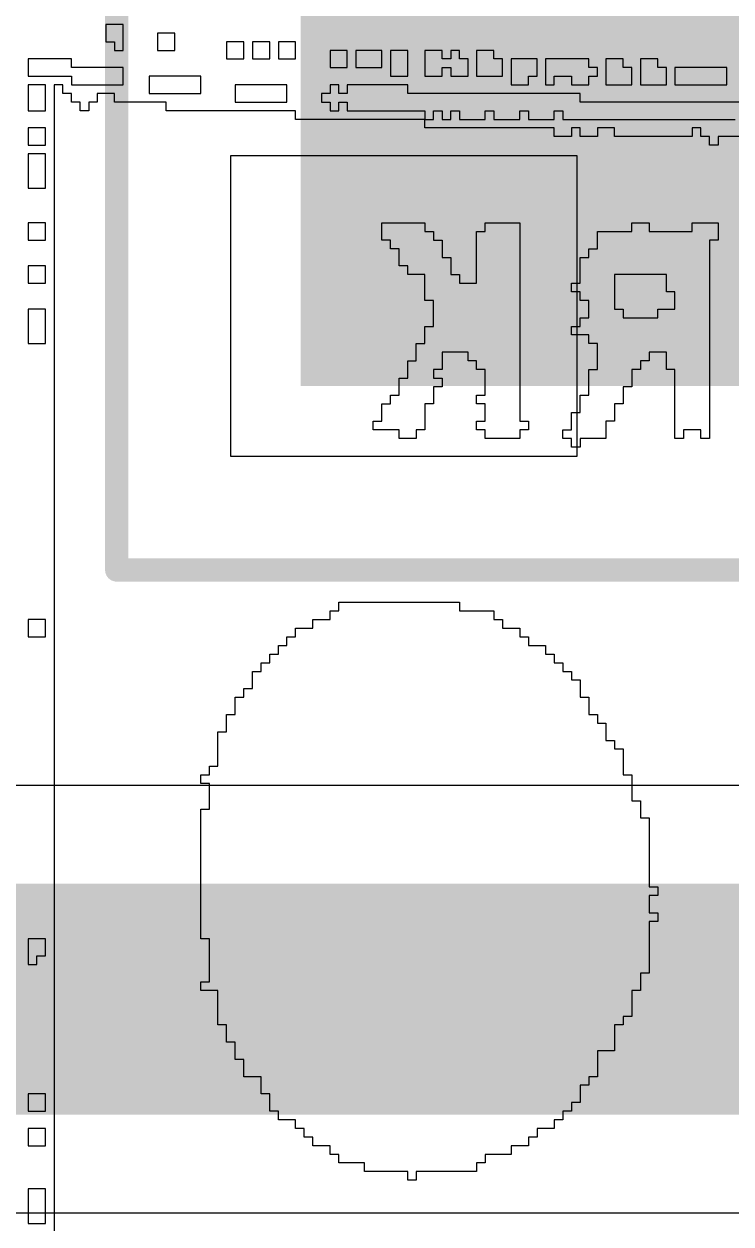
# Model space of a CAD drawing. Header units: millimetres. Extents: x 0 to 168, y 0 to 109.
# Drawn here: x 79.321 to 80.851, y 66.159 to 68.754 of the extents above; entities that cross this region are included whole.
import ezdxf

# ---------------------------------------------------------------- set-up
doc = ezdxf.new("R2010")
doc.units = ezdxf.units.MM
for name, color, linetype in [('BottomOverlay', 54, 'Continuous'), ('Mechanical13', 56, 'Continuous'), ('Mechanical15', 56, 'Continuous'), ('TopLayer', 1, 'Continuous'), ('TopPaste', 8, 'Continuous'), ('TopSolder', 216, 'Continuous')]:
    doc.layers.add(name, color=color, linetype=linetype)

# ---------------------------------------------------------------- blocks, each defined once
blk = doc.blocks.new('RES0805_140')
at = {"layer": 'TopLayer'}
blk.add_hatch(color=1, dxfattribs=at).paths.add_polyline_path([(0.35, -0.75), (0.35, 0.75), (1.65, 0.75), (1.65, -0.75)])
at = {"layer": 'TopPaste'}
blk.add_hatch(color=8, dxfattribs=at).paths.add_polyline_path([(0.35, -0.75), (0.35, 0.75), (1.65, 0.75), (1.65, -0.75)])
at = {"layer": 'TopSolder'}
blk.add_hatch(color=216, dxfattribs=at).paths.add_polyline_path([(0.2484, -0.8516), (0.2484, 0.8516), (1.7516, 0.8516), (1.7516, -0.8516)])
at = {"layer": 'Mechanical13', "const_width": 0.1}
for points in [[(1.1, -0.7), (1.1, 0.7)], [(1.1, -0.7), (-1.1, -0.7)]]:
    blk.add_lwpolyline(points, dxfattribs=at)
at = {"layer": 'Mechanical13', "const_width": 0.05}
blk.add_lwpolyline([(1.075, -0.7, 1), (1.125, -0.7, 1)], format="xyb", close=True, dxfattribs=at)
blk.add_lwpolyline([(1.075, -0.7, 1), (1.125, -0.7, 1)], format="xyb", close=True, dxfattribs=at)
at = {"layer": 'Mechanical15', "const_width": 0.05}
for points in [[(2.15, -1.25), (2.15, 1.25)], [(2.15, -1.25), (-2.15, -1.25)]]:
    blk.add_lwpolyline(points, dxfattribs=at)
at = {"layer": 'Mechanical15', "const_width": 0.025}
blk.add_lwpolyline([(2.1375, -1.25, 1), (2.1625, -1.25, 1)], format="xyb", close=True, dxfattribs=at)
blk.add_lwpolyline([(2.1375, -1.25, 1), (2.1625, -1.25, 1)], format="xyb", close=True, dxfattribs=at)

msp = doc.modelspace()

# ---------------------------------------------------------------- linework, layer by layer
at = {"layer": 'BottomOverlay'}
for p, q in [((79.536, 68.753), (79.4987, 68.753)), ((79.4987, 68.753), (79.4987, 68.7343)), ((79.536, 68.7343), (79.536, 68.753)), ((79.4987, 68.7343), (79.4987, 68.7157)), ((79.536, 68.7157), (79.536, 68.7343)), ((79.6479, 68.7343), (79.6106, 68.7343)), ((79.6106, 68.7343), (79.6106, 68.7157)), ((79.6479, 68.7157), (79.6479, 68.7343)), ((79.4987, 68.7157), (79.5173, 68.7157)), ((79.5173, 68.7157), (79.5173, 68.697)), ((79.536, 68.697), (79.536, 68.7157)), ((79.6106, 68.7157), (79.6106, 68.697)), ((79.6479, 68.697), (79.6479, 68.7157)), ((79.7971, 68.7157), (79.7598, 68.7157)), ((79.7598, 68.7157), (79.7598, 68.697)), ((79.7971, 68.697), (79.7971, 68.7157)), ((79.8531, 68.7157), (79.8158, 68.7157)), ((79.8158, 68.7157), (79.8158, 68.697)), ((79.8531, 68.697), (79.8531, 68.7157)), ((79.9091, 68.7157), (79.8718, 68.7157)), ((79.8718, 68.7157), (79.8718, 68.697)), ((79.9091, 68.697), (79.9091, 68.7157)), ((79.4241, 68.6784), (79.3308, 68.6784)), ((79.3308, 68.6784), (79.3308, 68.6597)), ((79.4241, 68.6597), (79.4241, 68.6784)), ((79.5173, 68.697), (79.536, 68.697)), ((79.6106, 68.697), (79.6479, 68.697)), ((79.7598, 68.697), (79.7598, 68.6784)), ((79.7598, 68.6784), (79.7971, 68.6784)), ((79.7971, 68.6784), (79.7971, 68.697)), ((79.8158, 68.697), (79.8158, 68.6784)), ((79.8158, 68.6784), (79.8531, 68.6784)), ((79.8531, 68.6784), (79.8531, 68.697)), ((79.8718, 68.697), (79.8718, 68.6784)), ((79.8718, 68.6784), (79.9091, 68.6784)), ((79.9091, 68.6784), (79.9091, 68.697)), ((80.021, 68.697), (79.9837, 68.697)), ((79.9837, 68.697), (79.9837, 68.6784)), ((79.9837, 68.6784), (79.9837, 68.6597)), ((80.021, 68.6784), (80.021, 68.697)), ((80.021, 68.6597), (80.021, 68.6784)), ((80.0956, 68.697), (80.0396, 68.697)), ((80.0396, 68.697), (80.0396, 68.6784)), ((80.0396, 68.6784), (80.0396, 68.6597)), ((80.0956, 68.6784), (80.0956, 68.697)), ((80.0956, 68.6597), (80.0956, 68.6784)), ((80.1516, 68.697), (80.1143, 68.697)), ((80.1143, 68.697), (80.1143, 68.6784)), ((80.1143, 68.6784), (80.1143, 68.6597)), ((80.1516, 68.6784), (80.1516, 68.697)), ((80.1516, 68.6597), (80.1516, 68.6784)), ((80.2262, 68.697), (80.1889, 68.697)), ((80.1889, 68.697), (80.1889, 68.6784)), ((80.1889, 68.6784), (80.1889, 68.6597)), ((80.2262, 68.6784), (80.2262, 68.697)), ((80.2448, 68.6784), (80.2262, 68.6784)), ((80.2635, 68.697), (80.2448, 68.697)), ((80.2448, 68.697), (80.2448, 68.6784)), ((80.2635, 68.6784), (80.2635, 68.697)), ((80.2821, 68.6784), (80.2635, 68.6784)), ((80.2821, 68.6597), (80.2821, 68.6784)), ((80.3381, 68.697), (80.3008, 68.697)), ((80.3008, 68.697), (80.3008, 68.6784)), ((80.3008, 68.6784), (80.3008, 68.6597)), ((80.3381, 68.6784), (80.3381, 68.697)), ((80.3568, 68.6784), (80.3381, 68.6784)), ((80.3568, 68.6597), (80.3568, 68.6784)), ((80.4314, 68.6784), (80.3754, 68.6784)), ((80.3754, 68.6784), (80.3754, 68.6597)), ((80.4314, 68.6597), (80.4314, 68.6784)), ((80.5433, 68.6784), (80.45, 68.6784)), ((80.45, 68.6784), (80.45, 68.6597)), ((80.5433, 68.6597), (80.5433, 68.6784)), ((80.6179, 68.6784), (80.5806, 68.6784)), ((80.5806, 68.6784), (80.5806, 68.6597)), ((80.6179, 68.6597), (80.6179, 68.6784)), ((80.6925, 68.6784), (80.6552, 68.6784)), ((80.6552, 68.6784), (80.6552, 68.6597)), ((80.6925, 68.6597), (80.6925, 68.6784)), ((79.3308, 68.6597), (79.3308, 68.6411)), ((79.536, 68.6597), (79.4241, 68.6597)), ((79.536, 68.6411), (79.536, 68.6597)), ((79.9837, 68.6597), (80.021, 68.6597)), ((80.0396, 68.6597), (80.0956, 68.6597)), ((80.1143, 68.6597), (80.1143, 68.6411)), ((80.1516, 68.6411), (80.1516, 68.6597)), ((80.1889, 68.6597), (80.1889, 68.6411)), ((80.2262, 68.6411), (80.2262, 68.6597)), ((80.2262, 68.6597), (80.2448, 68.6597)), ((80.2448, 68.6597), (80.2448, 68.6411)), ((80.2821, 68.6411), (80.2821, 68.6597)), ((80.3008, 68.6597), (80.3008, 68.6411)), ((80.3568, 68.6411), (80.3568, 68.6597)), ((80.3754, 68.6597), (80.3754, 68.6411)), ((80.4314, 68.6411), (80.4314, 68.6597)), ((80.45, 68.6597), (80.45, 68.6411)), ((80.562, 68.6597), (80.5433, 68.6597)), ((80.562, 68.6411), (80.562, 68.6597)), ((80.5806, 68.6597), (80.5806, 68.6411)), ((80.6366, 68.6597), (80.6179, 68.6597)), ((80.6366, 68.6411), (80.6366, 68.6597)), ((80.6552, 68.6597), (80.6552, 68.6411)), ((80.7112, 68.6597), (80.6925, 68.6597)), ((80.7112, 68.6411), (80.7112, 68.6597)), ((80.8418, 68.6597), (80.7298, 68.6597)), ((80.7298, 68.6597), (80.7298, 68.6411)), ((80.8418, 68.6411), (80.8418, 68.6597)), ((79.3308, 68.6411), (79.4241, 68.6411)), ((79.3681, 68.6224), (79.3308, 68.6224)), ((79.3308, 68.6224), (79.3308, 68.6038)), ((79.3681, 68.6038), (79.3681, 68.6224)), ((79.4054, 68.6224), (79.3868, 68.6224)), ((79.3868, 68.6224), (79.3868, 68.6038)), ((79.4054, 68.6038), (79.4054, 68.6224)), ((79.4241, 68.6411), (79.4241, 68.6224)), ((79.4241, 68.6224), (79.536, 68.6224)), ((79.536, 68.6224), (79.536, 68.6411)), ((79.7039, 68.6411), (79.592, 68.6411)), ((79.592, 68.6411), (79.592, 68.6224)), ((79.592, 68.6224), (79.592, 68.6038)), ((79.7039, 68.6224), (79.7039, 68.6411)), ((79.7039, 68.6038), (79.7039, 68.6224)), ((79.8904, 68.6224), (79.7785, 68.6224)), ((79.7785, 68.6224), (79.7785, 68.6038)), ((79.8904, 68.6038), (79.8904, 68.6224)), ((80.0023, 68.6224), (79.9837, 68.6224)), ((79.9837, 68.6224), (79.9837, 68.6038)), ((80.0023, 68.6038), (80.0023, 68.6224)), ((80.1516, 68.6224), (80.021, 68.6224)), ((80.021, 68.6224), (80.021, 68.6038)), ((80.1143, 68.6411), (80.1516, 68.6411)), ((80.1516, 68.6038), (80.1516, 68.6224)), ((80.1889, 68.6411), (80.2262, 68.6411)), ((80.2448, 68.6411), (80.2821, 68.6411)), ((80.3008, 68.6411), (80.3568, 68.6411)), ((80.3754, 68.6411), (80.3754, 68.6224)), ((80.3754, 68.6224), (80.4127, 68.6224)), ((80.4127, 68.6224), (80.4127, 68.6411)), ((80.4127, 68.6411), (80.4314, 68.6411)), ((80.45, 68.6411), (80.45, 68.6224)), ((80.45, 68.6224), (80.4687, 68.6224)), ((80.4687, 68.6224), (80.4687, 68.6411)), ((80.4687, 68.6411), (80.506, 68.6411)), ((80.506, 68.6411), (80.506, 68.6224)), ((80.506, 68.6224), (80.5433, 68.6224)), ((80.5433, 68.6224), (80.5433, 68.6411)), ((80.5433, 68.6411), (80.562, 68.6411)), ((80.5806, 68.6411), (80.5806, 68.6224)), ((80.5806, 68.6224), (80.6366, 68.6224)), ((80.6366, 68.6224), (80.6366, 68.6411)), ((80.6552, 68.6411), (80.6552, 68.6224)), ((80.6552, 68.6224), (80.7112, 68.6224)), ((80.7112, 68.6224), (80.7112, 68.6411)), ((80.7298, 68.6411), (80.7298, 68.6224)), ((80.7298, 68.6224), (80.8418, 68.6224)), ((80.8418, 68.6224), (80.8418, 68.6411)), ((79.3308, 68.6038), (79.3308, 68.5851)), ((79.3681, 68.5851), (79.3681, 68.6038)), ((79.3868, 68.6038), (79.3868, 68.5851)), ((79.4241, 68.6038), (79.4054, 68.6038)), ((79.4241, 68.5851), (79.4241, 68.6038)), ((79.5173, 68.6038), (79.48, 68.6038)), ((79.48, 68.6038), (79.48, 68.5851)), ((79.5173, 68.5851), (79.5173, 68.6038)), ((79.592, 68.6038), (79.7039, 68.6038)), ((79.7785, 68.6038), (79.7785, 68.5851)), ((79.8904, 68.5851), (79.8904, 68.6038)), ((79.9837, 68.6038), (79.965, 68.6038)), ((79.965, 68.6038), (79.965, 68.5851)), ((80.021, 68.6038), (80.0023, 68.6038)), ((80.5246, 68.6038), (80.1516, 68.6038)), ((80.5246, 68.5851), (80.5246, 68.6038)), ((79.3308, 68.5851), (79.3308, 68.5664)), ((79.3681, 68.5664), (79.3681, 68.5851)), ((79.3868, 68.5851), (79.3868, 68.5664)), ((79.4427, 68.5851), (79.4241, 68.5851)), ((79.4427, 68.5664), (79.4427, 68.5851)), ((79.48, 68.5851), (79.4614, 68.5851)), ((79.4614, 68.5851), (79.4614, 68.5664)), ((79.6293, 68.5851), (79.5173, 68.5851)), ((79.6293, 68.5664), (79.6293, 68.5851)), ((79.7785, 68.5851), (79.8904, 68.5851)), ((79.965, 68.5851), (79.9837, 68.5851)), ((79.9837, 68.5851), (79.9837, 68.5664)), ((80.0023, 68.5664), (80.0023, 68.5851)), ((80.0023, 68.5851), (80.021, 68.5851)), ((80.021, 68.5851), (80.021, 68.5664)), ((81.0097, 68.5851), (80.5246, 68.5851)), ((79.3308, 68.5664), (79.3681, 68.5664)), ((79.3868, 68.5664), (79.3868, 68.5478)), ((79.3868, 68.5478), (79.3868, 68.5291)), ((79.4614, 68.5664), (79.4427, 68.5664)), ((79.9091, 68.5664), (79.6293, 68.5664)), ((79.9091, 68.5478), (79.9091, 68.5664)), ((80.1889, 68.5478), (79.9091, 68.5478)), ((79.9837, 68.5664), (80.0023, 68.5664)), ((80.021, 68.5664), (80.1889, 68.5664)), ((80.1889, 68.5664), (80.1889, 68.5478)), ((80.1889, 68.5478), (80.2075, 68.5478)), ((80.1889, 68.5291), (80.1889, 68.5478)), ((80.2075, 68.5478), (80.2075, 68.5664)), ((80.2075, 68.5664), (80.2262, 68.5664)), ((80.2262, 68.5664), (80.2262, 68.5478)), ((80.2262, 68.5478), (80.2448, 68.5478)), ((80.2448, 68.5478), (80.2448, 68.5664)), ((80.2448, 68.5664), (80.2635, 68.5664)), ((80.2635, 68.5664), (80.2635, 68.5478)), ((80.2635, 68.5478), (80.3195, 68.5478)), ((80.3195, 68.5478), (80.3195, 68.5664)), ((80.3195, 68.5664), (80.3381, 68.5664)), ((80.3381, 68.5664), (80.3381, 68.5478)), ((80.3381, 68.5478), (80.3941, 68.5478)), ((80.3941, 68.5478), (80.3941, 68.5664)), ((80.3941, 68.5664), (80.4127, 68.5664)), ((80.4127, 68.5664), (80.4127, 68.5478)), ((80.4127, 68.5478), (80.4687, 68.5478)), ((80.4687, 68.5478), (80.4687, 68.5664)), ((80.4687, 68.5664), (80.4873, 68.5664)), ((80.4873, 68.5664), (80.4873, 68.5478)), ((80.4873, 68.5478), (80.8604, 68.5478)), ((79.3681, 68.5291), (79.3308, 68.5291)), ((79.3308, 68.5291), (79.3308, 68.5105)), ((79.3681, 68.5105), (79.3681, 68.5291)), ((79.3868, 68.5291), (79.3868, 68.5105)), ((80.4687, 68.5291), (80.1889, 68.5291)), ((80.4687, 68.5105), (80.4687, 68.5291)), ((80.5246, 68.5291), (80.506, 68.5291)), ((80.506, 68.5291), (80.506, 68.5105)), ((80.5246, 68.5105), (80.5246, 68.5291)), ((80.5993, 68.5291), (80.562, 68.5291)), ((80.562, 68.5291), (80.562, 68.5105)), ((80.5993, 68.5105), (80.5993, 68.5291)), ((80.7858, 68.5291), (80.7671, 68.5291)), ((80.7671, 68.5291), (80.7671, 68.5105)), ((80.7858, 68.5105), (80.7858, 68.5291)), ((79.3308, 68.5105), (79.3308, 68.4918)), ((79.3308, 68.4918), (79.3681, 68.4918)), ((79.3681, 68.4918), (79.3681, 68.5105)), ((79.3868, 68.5105), (79.3868, 68.4918)), ((79.3868, 68.4918), (79.3868, 68.4732)), ((80.506, 68.5105), (80.4687, 68.5105)), ((80.562, 68.5105), (80.5246, 68.5105)), ((80.7671, 68.5105), (80.5993, 68.5105)), ((80.8045, 68.5105), (80.7858, 68.5105)), ((80.8045, 68.4918), (80.8045, 68.5105)), ((80.8231, 68.4918), (80.8045, 68.4918)), ((81.0283, 68.5105), (80.8231, 68.5105)), ((80.8231, 68.5105), (80.8231, 68.4918)), ((79.3681, 68.4732), (79.3308, 68.4732)), ((79.3308, 68.4732), (79.3308, 68.4545)), ((79.3681, 68.4545), (79.3681, 68.4732)), ((79.3868, 68.4732), (79.3868, 68.4545)), ((79.3308, 68.4545), (79.3308, 68.4359)), ((79.3681, 68.4359), (79.3681, 68.4545)), ((79.3868, 68.4545), (79.3868, 68.4359)), ((79.3308, 68.4359), (79.3308, 68.4172)), ((79.3308, 68.4172), (79.3308, 68.3986)), ((79.3681, 68.4172), (79.3681, 68.4359)), ((79.3681, 68.3986), (79.3681, 68.4172)), ((79.3868, 68.4359), (79.3868, 68.4172)), ((79.3868, 68.4172), (79.3868, 68.3986)), ((79.3308, 68.3986), (79.3681, 68.3986)), ((79.3868, 68.3986), (79.3868, 68.3799)), ((79.3868, 68.3799), (79.3868, 68.3613)), ((79.3868, 68.3613), (79.3868, 68.3426)), ((79.3868, 68.3426), (79.3868, 68.3239)), ((79.3681, 68.3239), (79.3308, 68.3239)), ((79.3308, 68.3239), (79.3308, 68.3053)), ((79.3681, 68.3053), (79.3681, 68.3239)), ((79.3868, 68.3239), (79.3868, 68.3053)), ((80.0956, 68.3053), (80.0956, 68.3239)), ((80.0956, 68.3239), (80.1889, 68.3239)), ((80.1889, 68.3239), (80.1889, 68.3053)), ((80.3195, 68.3053), (80.3195, 68.3239)), ((80.3195, 68.3239), (80.3941, 68.3239)), ((80.3941, 68.3239), (80.3941, 68.3053)), ((80.6366, 68.3053), (80.6366, 68.3239)), ((80.6366, 68.3239), (80.6739, 68.3239)), ((80.6739, 68.3239), (80.6739, 68.3053)), ((80.7671, 68.3053), (80.7671, 68.3239)), ((80.7671, 68.3239), (80.8231, 68.3239)), ((80.8231, 68.3239), (80.8231, 68.3053)), ((79.3308, 68.3053), (79.3308, 68.2866)), ((79.3308, 68.2866), (79.3681, 68.2866)), ((79.3681, 68.2866), (79.3681, 68.3053)), ((79.3868, 68.3053), (79.3868, 68.2866)), ((79.3868, 68.2866), (79.3868, 68.268)), ((80.0956, 68.2866), (80.0956, 68.3053)), ((80.1143, 68.2866), (80.0956, 68.2866)), ((80.1143, 68.268), (80.1143, 68.2866)), ((80.1889, 68.3053), (80.2075, 68.3053)), ((80.2075, 68.3053), (80.2075, 68.2866)), ((80.2075, 68.2866), (80.2262, 68.2866)), ((80.2262, 68.2866), (80.2262, 68.268)), ((80.3008, 68.2866), (80.3008, 68.3053)), ((80.3008, 68.3053), (80.3195, 68.3053)), ((80.3008, 68.268), (80.3008, 68.2866)), ((80.3941, 68.3053), (80.3941, 68.2866)), ((80.3941, 68.2866), (80.3941, 68.268)), ((80.562, 68.2866), (80.562, 68.3053)), ((80.562, 68.3053), (80.6366, 68.3053)), ((80.562, 68.268), (80.562, 68.2866)), ((80.6739, 68.3053), (80.7671, 68.3053)), ((80.8231, 68.2866), (80.8045, 68.2866)), ((80.8045, 68.2866), (80.8045, 68.268)), ((80.8231, 68.3053), (80.8231, 68.2866)), ((79.3868, 68.268), (79.3868, 68.2493)), ((80.1329, 68.268), (80.1143, 68.268)), ((80.1329, 68.2493), (80.1329, 68.268)), ((80.2262, 68.268), (80.2262, 68.2493)), ((80.3008, 68.2493), (80.3008, 68.268)), ((80.3941, 68.268), (80.3941, 68.2493)), ((80.5433, 68.2493), (80.5433, 68.268)), ((80.5433, 68.268), (80.562, 68.268)), ((80.8045, 68.268), (80.8045, 68.2493)), ((79.3868, 68.2493), (79.3868, 68.2307)), ((80.1329, 68.2307), (80.1329, 68.2493)), ((80.2262, 68.2493), (80.2448, 68.2493)), ((80.2448, 68.2493), (80.2448, 68.2307)), ((80.3008, 68.2307), (80.3008, 68.2493)), ((80.3941, 68.2493), (80.3941, 68.2307)), ((80.5246, 68.2307), (80.5246, 68.2493)), ((80.5246, 68.2493), (80.5433, 68.2493)), ((80.8045, 68.2493), (80.8045, 68.2307)), ((79.3681, 68.2307), (79.3308, 68.2307)), ((79.3308, 68.2307), (79.3308, 68.212)), ((79.3308, 68.212), (79.3308, 68.1934)), ((79.3681, 68.212), (79.3681, 68.2307)), ((79.3681, 68.1934), (79.3681, 68.212)), ((79.3868, 68.2307), (79.3868, 68.212)), ((79.3868, 68.212), (79.3868, 68.1934)), ((80.1516, 68.2307), (80.1329, 68.2307)), ((80.1516, 68.212), (80.1516, 68.2307)), ((80.1889, 68.212), (80.1516, 68.212)), ((80.1889, 68.1934), (80.1889, 68.212)), ((80.2448, 68.2307), (80.2448, 68.212)), ((80.2448, 68.212), (80.2635, 68.212)), ((80.2635, 68.212), (80.2635, 68.1934)), ((80.3008, 68.212), (80.3008, 68.2307)), ((80.3008, 68.1934), (80.3008, 68.212)), ((80.3941, 68.2307), (80.3941, 68.212)), ((80.3941, 68.212), (80.3941, 68.1934)), ((80.5246, 68.212), (80.5246, 68.2307)), ((80.5246, 68.1934), (80.5246, 68.212)), ((80.7112, 68.212), (80.5993, 68.212)), ((80.5993, 68.212), (80.5993, 68.1934)), ((80.7112, 68.1934), (80.7112, 68.212)), ((80.8045, 68.2307), (80.8045, 68.212)), ((80.8045, 68.212), (80.8045, 68.1934)), ((79.3308, 68.1934), (79.3681, 68.1934)), ((79.3868, 68.1934), (79.3868, 68.1747)), ((80.1889, 68.1747), (80.1889, 68.1934)), ((80.2635, 68.1934), (80.3008, 68.1934)), ((80.3941, 68.1934), (80.3941, 68.1747)), ((80.506, 68.1747), (80.506, 68.1934)), ((80.506, 68.1934), (80.5246, 68.1934)), ((80.5993, 68.1934), (80.5993, 68.1747)), ((80.7112, 68.1747), (80.7112, 68.1934)), ((80.8045, 68.1934), (80.8045, 68.1747)), ((79.3868, 68.1747), (79.3868, 68.1561)), ((79.3868, 68.1561), (79.3868, 68.1374)), ((80.1889, 68.1561), (80.1889, 68.1747)), ((80.2075, 68.1561), (80.1889, 68.1561)), ((80.2075, 68.1374), (80.2075, 68.1561)), ((80.3941, 68.1747), (80.3941, 68.1561)), ((80.3941, 68.1561), (80.3941, 68.1374)), ((80.5246, 68.1747), (80.506, 68.1747)), ((80.5246, 68.1561), (80.5246, 68.1747)), ((80.5433, 68.1561), (80.5246, 68.1561)), ((80.5433, 68.1374), (80.5433, 68.1561)), ((80.5993, 68.1747), (80.5993, 68.1561)), ((80.5993, 68.1561), (80.5993, 68.1374)), ((80.7298, 68.1747), (80.7112, 68.1747)), ((80.7298, 68.1561), (80.7298, 68.1747)), ((80.7298, 68.1374), (80.7298, 68.1561)), ((80.8045, 68.1747), (80.8045, 68.1561)), ((80.8045, 68.1561), (80.8045, 68.1374)), ((79.3681, 68.1374), (79.3308, 68.1374)), ((79.3308, 68.1374), (79.3308, 68.1188)), ((79.3681, 68.1188), (79.3681, 68.1374)), ((79.3868, 68.1374), (79.3868, 68.1188)), ((80.2075, 68.1188), (80.2075, 68.1374)), ((80.3941, 68.1374), (80.3941, 68.1188)), ((80.5433, 68.1188), (80.5433, 68.1374)), ((80.5993, 68.1374), (80.6179, 68.1374)), ((80.6179, 68.1374), (80.6179, 68.1188)), ((80.6925, 68.1188), (80.6925, 68.1374)), ((80.6925, 68.1374), (80.7298, 68.1374)), ((80.8045, 68.1374), (80.8045, 68.1188)), ((79.3308, 68.1188), (79.3308, 68.1001)), ((79.3681, 68.1001), (79.3681, 68.1188)), ((79.3868, 68.1188), (79.3868, 68.1001)), ((80.2075, 68.1001), (80.2075, 68.1188)), ((80.3941, 68.1188), (80.3941, 68.1001)), ((80.5246, 68.1001), (80.5246, 68.1188)), ((80.5246, 68.1188), (80.5433, 68.1188)), ((80.6179, 68.1188), (80.6925, 68.1188)), ((80.8045, 68.1188), (80.8045, 68.1001)), ((79.3308, 68.1001), (79.3308, 68.0814)), ((79.3308, 68.0814), (79.3308, 68.0628)), ((79.3681, 68.0814), (79.3681, 68.1001)), ((79.3681, 68.0628), (79.3681, 68.0814)), ((79.3868, 68.1001), (79.3868, 68.0814)), ((79.3868, 68.0814), (79.3868, 68.0628)), ((80.1889, 68.0814), (80.1889, 68.1001)), ((80.1889, 68.1001), (80.2075, 68.1001)), ((80.1889, 68.0628), (80.1889, 68.0814)), ((80.3941, 68.1001), (80.3941, 68.0814)), ((80.3941, 68.0814), (80.3941, 68.0628)), ((80.506, 68.0814), (80.506, 68.1001)), ((80.506, 68.1001), (80.5246, 68.1001)), ((80.5433, 68.0814), (80.506, 68.0814)), ((80.5433, 68.0628), (80.5433, 68.0814)), ((80.8045, 68.1001), (80.8045, 68.0814)), ((80.8045, 68.0814), (80.8045, 68.0628)), ((79.3308, 68.0628), (79.3681, 68.0628)), ((79.3868, 68.0628), (79.3868, 68.0441)), ((80.1702, 68.0441), (80.1702, 68.0628)), ((80.1702, 68.0628), (80.1889, 68.0628)), ((80.3941, 68.0628), (80.3941, 68.0441)), ((80.562, 68.0628), (80.5433, 68.0628)), ((80.562, 68.0441), (80.562, 68.0628)), ((80.8045, 68.0628), (80.8045, 68.0441)), ((79.3868, 68.0441), (79.3868, 68.0255)), ((79.3868, 68.0255), (79.3868, 68.0068)), ((80.1516, 68.0068), (80.1516, 68.0255)), ((80.1516, 68.0255), (80.1702, 68.0255)), ((80.1702, 68.0255), (80.1702, 68.0441)), ((80.2821, 68.0441), (80.2262, 68.0441)), ((80.2262, 68.0441), (80.2262, 68.0255)), ((80.2262, 68.0255), (80.2262, 68.0068)), ((80.2821, 68.0255), (80.2821, 68.0441)), ((80.3008, 68.0255), (80.2821, 68.0255)), ((80.3008, 68.0068), (80.3008, 68.0255)), ((80.3941, 68.0441), (80.3941, 68.0255)), ((80.3941, 68.0255), (80.3941, 68.0068)), ((80.562, 68.0255), (80.562, 68.0441)), ((80.562, 68.0068), (80.562, 68.0255)), ((80.6739, 68.0255), (80.6552, 68.0255)), ((80.6552, 68.0255), (80.6552, 68.0068)), ((80.7112, 68.0441), (80.6739, 68.0441)), ((80.6739, 68.0441), (80.6739, 68.0255)), ((80.7112, 68.0255), (80.7112, 68.0441)), ((80.7112, 68.0068), (80.7112, 68.0255)), ((80.8045, 68.0441), (80.8045, 68.0255)), ((80.8045, 68.0255), (80.8045, 68.0068)), ((79.3868, 68.0068), (79.3868, 67.9882)), ((80.1516, 67.9882), (80.1516, 68.0068)), ((80.2262, 68.0068), (80.2075, 68.0068)), ((80.2075, 68.0068), (80.2075, 67.9882)), ((80.3195, 68.0068), (80.3008, 68.0068)), ((80.3195, 67.9882), (80.3195, 68.0068)), ((80.3941, 68.0068), (80.3941, 67.9882)), ((80.5433, 67.9882), (80.5433, 68.0068)), ((80.5433, 68.0068), (80.562, 68.0068)), ((80.6552, 68.0068), (80.6366, 68.0068)), ((80.6366, 68.0068), (80.6366, 67.9882)), ((80.7298, 68.0068), (80.7112, 68.0068)), ((80.7298, 67.9882), (80.7298, 68.0068)), ((80.8045, 68.0068), (80.8045, 67.9882)), ((79.3868, 67.9882), (79.3868, 67.9695)), ((80.1329, 67.9695), (80.1329, 67.9882)), ((80.1329, 67.9882), (80.1516, 67.9882)), ((80.2075, 67.9882), (80.2262, 67.9882)), ((80.2262, 67.9882), (80.2262, 67.9695)), ((80.3195, 67.9695), (80.3195, 67.9882)), ((80.3941, 67.9882), (80.3941, 67.9695)), ((80.5433, 67.9695), (80.5433, 67.9882)), ((80.6366, 67.9882), (80.6366, 67.9695)), ((80.7298, 67.9695), (80.7298, 67.9882)), ((80.8045, 67.9882), (80.8045, 67.9695)), ((79.3868, 67.9695), (79.3868, 67.9509)), ((79.3868, 67.9509), (79.3868, 67.9322)), ((80.1143, 67.9322), (80.1143, 67.9509)), ((80.1143, 67.9509), (80.1329, 67.9509)), ((80.1329, 67.9509), (80.1329, 67.9695)), ((80.2262, 67.9695), (80.2075, 67.9695)), ((80.2075, 67.9695), (80.2075, 67.9509)), ((80.2075, 67.9509), (80.2075, 67.9322)), ((80.3008, 67.9322), (80.3008, 67.9509)), ((80.3008, 67.9509), (80.3195, 67.9509)), ((80.3195, 67.9509), (80.3195, 67.9695)), ((80.3941, 67.9695), (80.3941, 67.9509)), ((80.3941, 67.9509), (80.3941, 67.9322)), ((80.5246, 67.9322), (80.5246, 67.9509)), ((80.5246, 67.9509), (80.5433, 67.9509)), ((80.5433, 67.9509), (80.5433, 67.9695)), ((80.6366, 67.9695), (80.6179, 67.9695)), ((80.6179, 67.9695), (80.6179, 67.9509)), ((80.6179, 67.9509), (80.6179, 67.9322)), ((80.7298, 67.9509), (80.7298, 67.9695)), ((80.7298, 67.9322), (80.7298, 67.9509)), ((80.8045, 67.9695), (80.8045, 67.9509)), ((80.8045, 67.9509), (80.8045, 67.9322)), ((79.3868, 67.9322), (79.3868, 67.9136)), ((80.0956, 67.9136), (80.0956, 67.9322)), ((80.0956, 67.9322), (80.1143, 67.9322)), ((80.2075, 67.9322), (80.1889, 67.9322)), ((80.1889, 67.9322), (80.1889, 67.9136)), ((80.3195, 67.9322), (80.3008, 67.9322)), ((80.3195, 67.9136), (80.3195, 67.9322)), ((80.3941, 67.9322), (80.3941, 67.9136)), ((80.5246, 67.9136), (80.5246, 67.9322)), ((80.6179, 67.9322), (80.5993, 67.9322)), ((80.5993, 67.9322), (80.5993, 67.9136)), ((80.7298, 67.9136), (80.7298, 67.9322)), ((80.8045, 67.9322), (80.8045, 67.9136)), ((79.3868, 67.9136), (79.3868, 67.8949)), ((79.3868, 67.8949), (79.3868, 67.8763)), ((80.077, 67.8763), (80.077, 67.8949)), ((80.077, 67.8949), (80.0956, 67.8949)), ((80.0956, 67.8949), (80.0956, 67.9136)), ((80.1889, 67.9136), (80.1889, 67.8949)), ((80.1889, 67.8949), (80.1889, 67.8763)), ((80.3008, 67.8763), (80.3008, 67.8949)), ((80.3008, 67.8949), (80.3195, 67.8949)), ((80.3195, 67.8949), (80.3195, 67.9136)), ((80.3941, 67.9136), (80.3941, 67.8949)), ((80.3941, 67.8949), (80.4127, 67.8949)), ((80.4127, 67.8949), (80.4127, 67.8763)), ((80.506, 67.8949), (80.506, 67.9136)), ((80.506, 67.9136), (80.5246, 67.9136)), ((80.506, 67.8763), (80.506, 67.8949)), ((80.5993, 67.8949), (80.5806, 67.8949)), ((80.5806, 67.8949), (80.5806, 67.8763)), ((80.5993, 67.9136), (80.5993, 67.8949)), ((80.7298, 67.8949), (80.7298, 67.9136)), ((80.7298, 67.8763), (80.7298, 67.8949)), ((80.8045, 67.9136), (80.8045, 67.8949)), ((80.8045, 67.8949), (80.8045, 67.8763)), ((79.3868, 67.8763), (79.3868, 67.8576)), ((80.1329, 67.8763), (80.077, 67.8763)), ((80.1329, 67.8576), (80.1329, 67.8763)), ((80.1889, 67.8763), (80.1702, 67.8763)), ((80.1702, 67.8763), (80.1702, 67.8576)), ((80.3195, 67.8763), (80.3008, 67.8763)), ((80.3195, 67.8576), (80.3195, 67.8763)), ((80.4127, 67.8763), (80.3941, 67.8763)), ((80.3941, 67.8763), (80.3941, 67.8576)), ((80.4873, 67.8576), (80.4873, 67.8763)), ((80.4873, 67.8763), (80.506, 67.8763)), ((80.5806, 67.8763), (80.5806, 67.8576)), ((80.7298, 67.8576), (80.7298, 67.8763)), ((80.7858, 67.8763), (80.7485, 67.8763)), ((80.7485, 67.8763), (80.7485, 67.8576)), ((80.7858, 67.8576), (80.7858, 67.8763)), ((80.8045, 67.8763), (80.8045, 67.8576)), ((79.3868, 67.8576), (79.3868, 67.8389)), ((80.1702, 67.8576), (80.1329, 67.8576)), ((80.3941, 67.8576), (80.3195, 67.8576)), ((80.506, 67.8576), (80.4873, 67.8576)), ((80.506, 67.8389), (80.506, 67.8576)), ((80.5806, 67.8576), (80.5246, 67.8576)), ((80.5246, 67.8576), (80.5246, 67.8389)), ((80.7485, 67.8576), (80.7298, 67.8576)), ((80.8045, 67.8576), (80.7858, 67.8576)), ((79.3868, 67.8389), (79.3868, 67.8203)), ((79.3868, 67.8203), (79.3868, 67.8016)), ((80.5246, 67.8389), (80.506, 67.8389)), ((79.3868, 67.8016), (79.3868, 67.783)), ((79.3868, 67.783), (79.3868, 67.7643)), ((79.3868, 67.7643), (79.3868, 67.7457)), ((79.3868, 67.7457), (79.3868, 67.727)), ((79.3868, 67.727), (79.3868, 67.7084)), ((79.3868, 67.7084), (79.3868, 67.6897)), ((79.3868, 67.6897), (79.3868, 67.6711)), ((79.3868, 67.6711), (79.3868, 67.6524)), ((79.3868, 67.6524), (79.3868, 67.6338)), ((79.3868, 67.6338), (79.3868, 67.6151)), ((79.3868, 67.6151), (79.3868, 67.5964)), ((79.3868, 67.5964), (79.3868, 67.5778)), ((79.3868, 67.5778), (79.3868, 67.5591)), ((79.3868, 67.5591), (79.3868, 67.5405)), ((79.3868, 67.5405), (79.3868, 67.5218)), ((79.3868, 67.5218), (79.3868, 67.5032)), ((79.3868, 67.5032), (79.3868, 67.4845)), ((79.3868, 67.4845), (79.3868, 67.4659)), ((79.9837, 67.4659), (79.9837, 67.4845)), ((79.9837, 67.4845), (80.0023, 67.4845)), ((80.0023, 67.4845), (80.0023, 67.5032)), ((80.0023, 67.5032), (80.2635, 67.5032)), ((80.2635, 67.5032), (80.2635, 67.4845)), ((80.2635, 67.4845), (80.3381, 67.4845)), ((80.3381, 67.4845), (80.3381, 67.4659)), ((79.3681, 67.4659), (79.3308, 67.4659)), ((79.3308, 67.4659), (79.3308, 67.4472)), ((79.3681, 67.4472), (79.3681, 67.4659)), ((79.3868, 67.4659), (79.3868, 67.4472)), ((79.9464, 67.4472), (79.9464, 67.4659)), ((79.9464, 67.4659), (79.9837, 67.4659)), ((80.3381, 67.4659), (80.3568, 67.4659)), ((80.3568, 67.4659), (80.3568, 67.4472)), ((79.3308, 67.4472), (79.3308, 67.4286)), ((79.3308, 67.4286), (79.3681, 67.4286)), ((79.3681, 67.4286), (79.3681, 67.4472)), ((79.3868, 67.4472), (79.3868, 67.4286)), ((79.3868, 67.4286), (79.3868, 67.4099)), ((79.8904, 67.4099), (79.8904, 67.4286)), ((79.8904, 67.4286), (79.9091, 67.4286)), ((79.9091, 67.4286), (79.9091, 67.4472)), ((79.9091, 67.4472), (79.9464, 67.4472)), ((80.3568, 67.4472), (80.3941, 67.4472)), ((80.3941, 67.4472), (80.3941, 67.4286)), ((80.3941, 67.4286), (80.4127, 67.4286)), ((80.4127, 67.4286), (80.4127, 67.4099)), ((79.3868, 67.4099), (79.3868, 67.3912)), ((79.8718, 67.3912), (79.8718, 67.4099)), ((79.8718, 67.4099), (79.8904, 67.4099)), ((80.4127, 67.4099), (80.45, 67.4099)), ((80.45, 67.4099), (80.45, 67.3912)), ((79.3868, 67.3912), (79.3868, 67.3726)), ((79.8531, 67.3726), (79.8531, 67.3912)), ((79.8531, 67.3912), (79.8718, 67.3912)), ((80.45, 67.3912), (80.4687, 67.3912)), ((80.4687, 67.3912), (80.4687, 67.3726)), ((79.3868, 67.3726), (79.3868, 67.3539)), ((79.3868, 67.3539), (79.3868, 67.3353)), ((79.8158, 67.3353), (79.8158, 67.3539)), ((79.8158, 67.3539), (79.8345, 67.3539)), ((79.8345, 67.3539), (79.8345, 67.3726)), ((79.8345, 67.3726), (79.8531, 67.3726)), ((80.4687, 67.3726), (80.4873, 67.3726)), ((80.4873, 67.3726), (80.4873, 67.3539)), ((80.4873, 67.3539), (80.506, 67.3539)), ((80.506, 67.3539), (80.506, 67.3353)), ((79.3868, 67.3353), (79.3868, 67.3166)), ((79.8158, 67.3166), (79.8158, 67.3353)), ((80.506, 67.3353), (80.5246, 67.3353)), ((80.5246, 67.3353), (80.5246, 67.3166)), ((79.3868, 67.3166), (79.3868, 67.298)), ((79.3868, 67.298), (79.3868, 67.2793)), ((79.7785, 67.2793), (79.7785, 67.298)), ((79.7785, 67.298), (79.7971, 67.298)), ((79.7971, 67.298), (79.7971, 67.3166)), ((79.7971, 67.3166), (79.8158, 67.3166)), ((80.5246, 67.3166), (80.5246, 67.298)), ((80.5246, 67.298), (80.5433, 67.298)), ((80.5433, 67.298), (80.5433, 67.2793)), ((79.3868, 67.2793), (79.3868, 67.2607)), ((79.7785, 67.2607), (79.7785, 67.2793)), ((80.5433, 67.2793), (80.5433, 67.2607)), ((79.3868, 67.2607), (79.3868, 67.242)), ((79.7598, 67.242), (79.7598, 67.2607)), ((79.7598, 67.2607), (79.7785, 67.2607)), ((80.5433, 67.2607), (80.562, 67.2607)), ((80.562, 67.2607), (80.562, 67.242)), ((79.3868, 67.242), (79.3868, 67.2234)), ((79.3868, 67.2234), (79.3868, 67.2047)), ((79.7412, 67.2047), (79.7412, 67.2234)), ((79.7412, 67.2234), (79.7598, 67.2234)), ((79.7598, 67.2234), (79.7598, 67.242)), ((80.562, 67.242), (80.5806, 67.242)), ((80.5806, 67.242), (80.5806, 67.2234)), ((80.5806, 67.2234), (80.5806, 67.2047)), ((79.3868, 67.2047), (79.3868, 67.1861)), ((79.7412, 67.1861), (79.7412, 67.2047)), ((80.5806, 67.2047), (80.5993, 67.2047)), ((80.5993, 67.2047), (80.5993, 67.1861)), ((79.3868, 67.1861), (79.3868, 67.1674)), ((79.7412, 67.1674), (79.7412, 67.1861)), ((80.5993, 67.1861), (80.6179, 67.1861)), ((80.6179, 67.1861), (80.6179, 67.1674)), ((79.3868, 67.1674), (79.3868, 67.1488)), ((79.3868, 67.1488), (79.3868, 67.1301)), ((79.7225, 67.1301), (79.7225, 67.1488)), ((79.7225, 67.1488), (79.7412, 67.1488)), ((79.7412, 67.1488), (79.7412, 67.1674)), ((80.6179, 67.1674), (80.6179, 67.1488)), ((80.6179, 67.1488), (80.6179, 67.1301)), ((79.3868, 67.1301), (79.3868, 67.1114)), ((79.7039, 67.1114), (79.7039, 67.1301)), ((79.7039, 67.1301), (79.7225, 67.1301)), ((80.6179, 67.1301), (80.6366, 67.1301)), ((80.6366, 67.1301), (80.6366, 67.1114)), ((79.3868, 67.1114), (79.3868, 67.0928)), ((79.3868, 67.0928), (79.3868, 67.0741)), ((79.7225, 67.1114), (79.7039, 67.1114)), ((79.7225, 67.0928), (79.7225, 67.1114)), ((79.7225, 67.0741), (79.7225, 67.0928)), ((80.6366, 67.1114), (80.6366, 67.0928)), ((80.6366, 67.0928), (80.6366, 67.0741)), ((79.3868, 67.0741), (79.3868, 67.0555)), ((79.7225, 67.0555), (79.7225, 67.0741)), ((80.6366, 67.0741), (80.6552, 67.0741)), ((80.6552, 67.0741), (80.6552, 67.0555)), ((79.3868, 67.0555), (79.3868, 67.0368)), ((79.7039, 67.0368), (79.7039, 67.0555)), ((79.7039, 67.0555), (79.7225, 67.0555)), ((80.6552, 67.0555), (80.6552, 67.0368)), ((79.3868, 67.0368), (79.3868, 67.0182)), ((79.3868, 67.0182), (79.3868, 66.9995)), ((79.7039, 67.0182), (79.7039, 67.0368)), ((79.7039, 66.9995), (79.7039, 67.0182)), ((80.6552, 67.0368), (80.6739, 67.0368)), ((80.6739, 67.0368), (80.6739, 67.0182)), ((80.6739, 67.0182), (80.6739, 66.9995)), ((79.3868, 66.9995), (79.3868, 66.9809)), ((79.7039, 66.9809), (79.7039, 66.9995)), ((80.6739, 66.9995), (80.6739, 66.9809)), ((79.3868, 66.9809), (79.3868, 66.9622)), ((79.3868, 66.9622), (79.3868, 66.9436)), ((79.7039, 66.9622), (79.7039, 66.9809)), ((79.7039, 66.9436), (79.7039, 66.9622)), ((80.6739, 66.9809), (80.6739, 66.9622)), ((80.6739, 66.9622), (80.6739, 66.9436)), ((79.3868, 66.9436), (79.3868, 66.9249)), ((79.7039, 66.9249), (79.7039, 66.9436)), ((80.6739, 66.9436), (80.6739, 66.9249)), ((79.3868, 66.9249), (79.3868, 66.9062)), ((79.7039, 66.9062), (79.7039, 66.9249)), ((80.6739, 66.9249), (80.6739, 66.9062)), ((79.3868, 66.9062), (79.3868, 66.8876)), ((79.3868, 66.8876), (79.3868, 66.8689)), ((79.7039, 66.8876), (79.7039, 66.9062)), ((79.7039, 66.8689), (79.7039, 66.8876)), ((80.6739, 66.9062), (80.6739, 66.8876)), ((80.6739, 66.8876), (80.6925, 66.8876)), ((80.6925, 66.8876), (80.6925, 66.8689)), ((79.3868, 66.8689), (79.3868, 66.8503)), ((79.7039, 66.8503), (79.7039, 66.8689)), ((80.6925, 66.8689), (80.6739, 66.8689)), ((80.6739, 66.8689), (80.6739, 66.8503)), ((79.3868, 66.8503), (79.3868, 66.8316)), ((79.3868, 66.8316), (79.3868, 66.813)), ((79.7039, 66.8316), (79.7039, 66.8503)), ((79.7039, 66.813), (79.7039, 66.8316)), ((80.6739, 66.8503), (80.6739, 66.8316)), ((80.6739, 66.8316), (80.6925, 66.8316)), ((80.6925, 66.8316), (80.6925, 66.813)), ((79.3868, 66.813), (79.3868, 66.7943)), ((79.7039, 66.7943), (79.7039, 66.813)), ((80.6925, 66.813), (80.6739, 66.813)), ((80.6739, 66.813), (80.6739, 66.7943)), ((79.3868, 66.7943), (79.3868, 66.7757)), ((79.7039, 66.7757), (79.7039, 66.7943)), ((80.6739, 66.7943), (80.6739, 66.7757)), ((79.3681, 66.7757), (79.3308, 66.7757)), ((79.3308, 66.7757), (79.3308, 66.757)), ((79.3308, 66.757), (79.3308, 66.7384)), ((79.3681, 66.757), (79.3681, 66.7757)), ((79.3681, 66.7384), (79.3681, 66.757)), ((79.3868, 66.7757), (79.3868, 66.757)), ((79.3868, 66.757), (79.3868, 66.7384)), ((79.7225, 66.7757), (79.7039, 66.7757)), ((79.7225, 66.757), (79.7225, 66.7757)), ((79.7225, 66.7384), (79.7225, 66.757)), ((80.6739, 66.7757), (80.6739, 66.757)), ((80.6739, 66.757), (80.6739, 66.7384)), ((79.3308, 66.7384), (79.3308, 66.7197)), ((79.3495, 66.7197), (79.3495, 66.7384)), ((79.3495, 66.7384), (79.3681, 66.7384)), ((79.3868, 66.7384), (79.3868, 66.7197)), ((79.7225, 66.7197), (79.7225, 66.7384)), ((80.6739, 66.7384), (80.6739, 66.7197)), ((79.3308, 66.7197), (79.3495, 66.7197)), ((79.3868, 66.7197), (79.3868, 66.7011)), ((79.3868, 66.7011), (79.3868, 66.6824)), ((79.7225, 66.7011), (79.7225, 66.7197)), ((79.7225, 66.6824), (79.7225, 66.7011)), ((80.6739, 66.7011), (80.6552, 66.7011)), ((80.6552, 66.7011), (80.6552, 66.6824)), ((80.6739, 66.7197), (80.6739, 66.7011)), ((79.3868, 66.6824), (79.3868, 66.6637)), ((79.7039, 66.6637), (79.7039, 66.6824)), ((79.7039, 66.6824), (79.7225, 66.6824)), ((80.6552, 66.6824), (80.6552, 66.6637)), ((79.3868, 66.6637), (79.3868, 66.6451)), ((79.7412, 66.6637), (79.7039, 66.6637)), ((79.7412, 66.6451), (79.7412, 66.6637)), ((80.6552, 66.6637), (80.6366, 66.6637)), ((80.6366, 66.6637), (80.6366, 66.6451)), ((79.3868, 66.6451), (79.3868, 66.6264)), ((79.3868, 66.6264), (79.3868, 66.6078)), ((79.7412, 66.6264), (79.7412, 66.6451)), ((79.7412, 66.6078), (79.7412, 66.6264)), ((80.6366, 66.6451), (80.6366, 66.6264)), ((80.6366, 66.6264), (80.6366, 66.6078)), ((79.3868, 66.6078), (79.3868, 66.5891)), ((79.7412, 66.5891), (79.7412, 66.6078)), ((80.6366, 66.6078), (80.6179, 66.6078)), ((80.6179, 66.6078), (80.6179, 66.5891)), ((79.3868, 66.5891), (79.3868, 66.5705)), ((79.7598, 66.5891), (79.7412, 66.5891)), ((79.7598, 66.5705), (79.7598, 66.5891)), ((80.6179, 66.5891), (80.5993, 66.5891)), ((80.5993, 66.5891), (80.5993, 66.5705)), ((79.3868, 66.5705), (79.3868, 66.5518)), ((79.3868, 66.5518), (79.3868, 66.5332)), ((79.7598, 66.5518), (79.7598, 66.5705)), ((79.7785, 66.5518), (79.7598, 66.5518)), ((79.7785, 66.5332), (79.7785, 66.5518)), ((80.5993, 66.5705), (80.5993, 66.5518)), ((80.5993, 66.5518), (80.5993, 66.5332)), ((79.3868, 66.5332), (79.3868, 66.5145)), ((79.7785, 66.5145), (79.7785, 66.5332)), ((80.5993, 66.5332), (80.562, 66.5332)), ((80.562, 66.5332), (80.562, 66.5145)), ((79.3868, 66.5145), (79.3868, 66.4959)), ((79.3868, 66.4959), (79.3868, 66.4772)), ((79.7971, 66.5145), (79.7785, 66.5145)), ((79.7971, 66.4959), (79.7971, 66.5145)), ((79.7971, 66.4772), (79.7971, 66.4959)), ((80.562, 66.5145), (80.562, 66.4959)), ((80.562, 66.4959), (80.562, 66.4772)), ((79.3868, 66.4772), (79.3868, 66.4586)), ((79.8345, 66.4772), (79.7971, 66.4772)), ((79.8345, 66.4586), (79.8345, 66.4772)), ((80.562, 66.4772), (80.5433, 66.4772)), ((80.5433, 66.4772), (80.5433, 66.4586)), ((79.3868, 66.4586), (79.3868, 66.4399)), ((79.8345, 66.4399), (79.8345, 66.4586)), ((80.5433, 66.4586), (80.5246, 66.4586)), ((80.5246, 66.4586), (80.5246, 66.4399)), ((79.3681, 66.4399), (79.3308, 66.4399)), ((79.3308, 66.4399), (79.3308, 66.4212)), ((79.3308, 66.4212), (79.3308, 66.4026)), ((79.3681, 66.4212), (79.3681, 66.4399)), ((79.3681, 66.4026), (79.3681, 66.4212)), ((79.3868, 66.4399), (79.3868, 66.4212)), ((79.3868, 66.4212), (79.3868, 66.4026)), ((79.8531, 66.4399), (79.8345, 66.4399)), ((79.8531, 66.4212), (79.8531, 66.4399)), ((79.8531, 66.4026), (79.8531, 66.4212)), ((80.5246, 66.4212), (80.506, 66.4212)), ((80.506, 66.4212), (80.506, 66.4026)), ((80.5246, 66.4399), (80.5246, 66.4212)), ((79.3308, 66.4026), (79.3681, 66.4026)), ((79.3868, 66.4026), (79.3868, 66.3839)), ((79.8718, 66.4026), (79.8531, 66.4026)), ((79.8718, 66.3839), (79.8718, 66.4026)), ((80.506, 66.4026), (80.4873, 66.4026)), ((80.4873, 66.4026), (80.4873, 66.3839)), ((79.3681, 66.3653), (79.3308, 66.3653)), ((79.3308, 66.3653), (79.3308, 66.3466)), ((79.3681, 66.3466), (79.3681, 66.3653)), ((79.3868, 66.3839), (79.3868, 66.3653)), ((79.3868, 66.3653), (79.3868, 66.3466)), ((79.9091, 66.3839), (79.8718, 66.3839)), ((79.9091, 66.3653), (79.9091, 66.3839)), ((79.9277, 66.3653), (79.9091, 66.3653)), ((79.9277, 66.3466), (79.9277, 66.3653)), ((80.4687, 66.3653), (80.4314, 66.3653)), ((80.4314, 66.3653), (80.4314, 66.3466)), ((80.4873, 66.3839), (80.4687, 66.3839)), ((80.4687, 66.3839), (80.4687, 66.3653)), ((79.3308, 66.3466), (79.3308, 66.328)), ((79.3681, 66.328), (79.3681, 66.3466)), ((79.3868, 66.3466), (79.3868, 66.328)), ((79.9464, 66.3466), (79.9277, 66.3466)), ((79.9464, 66.328), (79.9464, 66.3466)), ((80.4314, 66.3466), (80.4127, 66.3466)), ((80.4127, 66.3466), (80.4127, 66.328)), ((79.3308, 66.328), (79.3681, 66.328)), ((79.3868, 66.328), (79.3868, 66.3093)), ((79.9837, 66.328), (79.9464, 66.328)), ((79.9837, 66.3093), (79.9837, 66.328)), ((80.4127, 66.328), (80.3754, 66.328)), ((80.3754, 66.328), (80.3754, 66.3093)), ((79.3868, 66.3093), (79.3868, 66.2907)), ((79.3868, 66.2907), (79.3868, 66.272)), ((80.0023, 66.3093), (79.9837, 66.3093)), ((80.0023, 66.2907), (80.0023, 66.3093)), ((80.0583, 66.2907), (80.0023, 66.2907)), ((80.0583, 66.272), (80.0583, 66.2907)), ((80.3195, 66.2907), (80.3008, 66.2907)), ((80.3008, 66.2907), (80.3008, 66.272)), ((80.3754, 66.3093), (80.3195, 66.3093)), ((80.3195, 66.3093), (80.3195, 66.2907)), ((79.3868, 66.272), (79.3868, 66.2534)), ((80.1516, 66.272), (80.0583, 66.272)), ((80.1516, 66.2534), (80.1516, 66.272)), ((80.3008, 66.272), (80.1702, 66.272)), ((80.1702, 66.272), (80.1702, 66.2534)), ((79.3681, 66.2347), (79.3308, 66.2347)), ((79.3308, 66.2347), (79.3308, 66.2161)), ((79.3681, 66.2161), (79.3681, 66.2347)), ((79.3868, 66.2534), (79.3868, 66.2347)), ((79.3868, 66.2347), (79.3868, 66.2161)), ((80.1702, 66.2534), (80.1516, 66.2534)), ((79.3308, 66.2161), (79.3308, 66.1974)), ((79.3681, 66.1974), (79.3681, 66.2161)), ((79.3868, 66.2161), (79.3868, 66.1974)), ((79.3308, 66.1974), (79.3308, 66.1787)), ((79.3681, 66.1787), (79.3681, 66.1974)), ((79.3868, 66.1974), (79.3868, 66.1787)), ((79.3308, 66.1787), (79.3308, 66.1601)), ((79.3308, 66.1601), (79.3681, 66.1601)), ((79.3681, 66.1601), (79.3681, 66.1787)), ((79.3868, 66.1787), (79.3868, 66.1601)), ((79.3868, 66.1601), (79.3868, 66.1414))]:
    msp.add_line(p, q, dxfattribs=at)
at = {"layer": 'TopLayer'}
for p, q in [((80.518, 68.469), (79.768, 68.469)), ((79.768, 68.469), (79.768, 67.819)), ((80.518, 67.819), (80.518, 68.469)), ((79.768, 67.819), (80.518, 67.819)), ((82.3843, 67.1071), (77.5408, 67.1071)), ((77.5408, 66.1829), (84.9941, 66.1829))]:
    msp.add_line(p, q, dxfattribs=at)
at = {"layer": 'TopLayer', "const_width": 0.5}
msp.add_lwpolyline([(76.2327, 66.645), (83.058, 66.645)], dxfattribs=at)

# ---------------------------------------------------------------- block references
at = {"rotation": 270}
msp.add_blockref('RES0805_140', (80.772, 69.723), dxfattribs=at)

doc.saveas('drawing.dxf')
